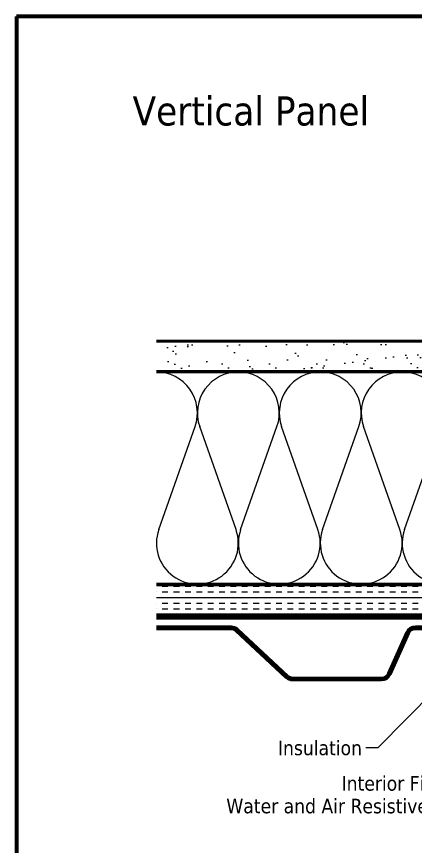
# Model space of a CAD drawing. Header units: inches. Extents: x 0.6 to 33.4, y 0.6 to 21.4.
# Drawn here: x 0.6 to 7.17, y 7.71 to 21.4 of the extents above; entities that cross this region are included whole.
import ezdxf

# ---------------------------------------------------------------- set-up
doc = ezdxf.new("R2010")
doc.units = ezdxf.units.IN
doc.header["$LTSCALE"] = 2
doc.header["$MEASUREMENT"] = 0
for name, color, linetype, lineweight in [('Border (ANSI)', 7, 'Continuous', 70), ('Sketch Geometry (ANSI)', 7, 'Continuous', 25), ('Symbol (ANSI)', 7, 'Continuous', 25), ('Visible (ANSI)', 7, 'Continuous', 50)]:
    doc.layers.add(name, color=color, linetype=linetype, lineweight=lineweight)
doc.styles.add('Note Text (ANSI)', font='tahoma.ttf')
doc.dimstyles.new('Default (ANSI)$7', dxfattribs={"dimscale": 2, "dimtxt": 0.12, "dimasz": 0.098425, "dimexe": 0.125, "dimexo": 0.0625, "dimgap": 0.031496, "dimtad": 0, "dimtih": 1, "dimtoh": 1, "dimrnd": 1e-08, "dimzin": 4, "dimdsep": 46, "dimtxsty": 'Note Text (ANSI)', "dimcen": 0.09, "dimdle": 0.393701, "dimclrd": 256, "dimclre": 256, "dimclrt": 256, "dimadec": 0, "dimazin": 1, "dimtfac": 1, "dimtofl": 0, "dimtmove": 0, "dimatfit": 3, "dimfxl": 0, "dimtolj": 1, "dimtzin": 4, "dimlwd": -1, "dimlwe": -1, "dimarcsym": 0})

# ---------------------------------------------------------------- blocks, each defined once
blk = doc.blocks.new('Borders ATAS A Border')
at = {"layer": 'Border (ANSI)'}
for p, q in [((0.3, 10.7), (0.3, 0.3)), ((16.7, 10.7), (0.3, 10.7))]:
    blk.add_line(p, q, dxfattribs=at)

msp = doc.modelspace()

# ---------------------------------------------------------------- hatches: boundary and pattern name
at = {"true_color": 0x804000}
h = msp.add_hatch(dxfattribs=at)
h.set_pattern_fill('AR-SAND', color=36, scale=0.25, style=0)
h.paths.add_polyline_path([(2.90327, 16.04481), (18.03558, 16.04481), (18.03558, 15.54481), (2.90327, 15.54481)])
h = msp.add_hatch(dxfattribs=at)
h.set_pattern_fill('INSUL', color=36, scale=0.75, style=0)
h.paths.add_polyline_path([(2.90327, 12.02481), (2.90327, 11.52481), (18.03558, 11.52481), (18.03558, 12.02481)])

# ---------------------------------------------------------------- linework, layer by layer
at = {"layer": 'Sketch Geometry (ANSI)', "color": 150, "true_color": 0x0080ff}
for p, q in [((2.94149, 12.93373), (3.54005, 14.63589)), ((4.21505, 12.93373), (3.61649, 14.63589)), ((4.29149, 12.93373), (4.89005, 14.63589)), ((5.56505, 12.93373), (4.96649, 14.63589)), ((5.64149, 12.93373), (6.24005, 14.63589)), ((6.91505, 12.93373), (6.31649, 14.63589)), ((6.99149, 12.93373), (7.59005, 14.63589))]:
    msp.add_line(p, q, dxfattribs=at)
for centre, start, end in [((2.90327, 14.85981), 340.626098, 90), ((4.25327, 14.85981), 90, 199.373902), ((4.25327, 14.85981), 340.626098, 90), ((5.60327, 14.85981), 90, 199.373902), ((5.60327, 14.85981), 340.626098, 90), ((6.95327, 14.85981), 90, 199.373902), ((6.95327, 14.85981), 340.626098, 90), ((3.57827, 12.70981), 160.626098, 19.373902), ((4.92827, 12.70981), 160.626098, 19.373902), ((6.27827, 12.70981), 160.626098, 19.373902), ((7.62827, 12.70981), 160.626098, 19.373902)]:
    msp.add_arc(centre, 0.675, start, end, dxfattribs=at)
at = {"layer": 'Visible (ANSI)', "color": 36, "true_color": 0x804000}
for p, q in [((2.90327, 16.04481), (18.03558, 16.04481)), ((18.03558, 15.54481), (2.90327, 15.54481)), ((2.90327, 12.02481), (18.03558, 12.02481)), ((18.03558, 11.52481), (2.90327, 11.52481))]:
    msp.add_line(p, q, dxfattribs=at)
at = {"layer": 'Visible (ANSI)', "color": 150, "true_color": 0x0080ff}
for p, q in [((2.90327, 15.53481), (15.01558, 15.53481)), ((15.01558, 12.03481), (2.90327, 12.03481))]:
    msp.add_line(p, q, dxfattribs=at)
at = {"layer": 'Visible (ANSI)', "color": 30, "true_color": 0xff8000}
for p, q in [((18.03558, 11.51481), (2.90327, 11.51481)), ((2.90327, 11.47481), (18.03558, 11.47481))]:
    msp.add_line(p, q, dxfattribs=at)
at = {"layer": 'Visible (ANSI)', "color": 5, "true_color": 0x0000ff}
for p, q in [((4.13275, 11.32881), (2.90327, 11.32881)), ((2.90327, 11.29881), (4.13275, 11.29881)), ((4.218, 11.26523), (5.04348, 10.49545)), ((5.06394, 10.51739), (4.23846, 11.28717)), ((7.02893, 11.23685), (6.72667, 10.55797)), ((8.13275, 11.32881), (7.17053, 11.32881)), ((7.17053, 11.29881), (8.13275, 11.29881)), ((6.75408, 10.54576), (7.05634, 11.22465)), ((6.61248, 10.48381), (5.14919, 10.48381)), ((5.14919, 10.45381), (6.61248, 10.45381))]:
    msp.add_line(p, q, dxfattribs=at)
for centre, radius, start, end in [((4.13275, 11.17381), 0.155, 47, 90), ((4.13275, 11.17381), 0.125, 47, 90), ((7.17053, 11.17381), 0.155, 90, 156), ((7.17053, 11.17381), 0.125, 90, 156), ((6.61248, 10.60881), 0.125, 270, 336), ((6.61248, 10.60881), 0.155, 270, 336), ((5.14919, 10.60881), 0.155, 227, 270), ((5.14919, 10.60881), 0.125, 227, 270)]:
    msp.add_arc(centre, radius, start, end, dxfattribs=at)

# ---------------------------------------------------------------- block references
at = {"xscale": 2, "yscale": 2, "zscale": 2}
msp.add_blockref('Borders ATAS A Border', (0, 0), dxfattribs=at)

# ---------------------------------------------------------------- texts
at = {"layer": 'Symbol (ANSI)', "style": 'Note Text (ANSI)'}
for s, insert, char_height, width, attachment_point in [('{\\fTahoma|b0|i0;\\H0.4800;Vertical Panel }', (2.51099, 20.08332), 0.48, 4.6146871, 1), ('{Insulation}', (6.29057, 9.4513), 0.24, 1.4361102, 3), ('{Interior Finish }', (7.90419, 8.86594), 0.24, 2.1282983, 3), ('{Water and Air Resistive Barrier}', (8.43746, 8.49216), 0.24, 4.4648948, 3)]:
    msp.add_mtext(s, dxfattribs=dict(at, insert=insert, char_height=char_height, width=width, attachment_point=attachment_point))

# ---------------------------------------------------------------- leaders
at = {"layer": 'Symbol (ANSI)', "annotation_type": 0, "has_hookline": 1, "hookline_direction": 1}
for points, text_width in [([(14.89991, 15.54481), (8.16403, 8.74594), (7.96718, 8.74594)], 1.98995), ([(10.73735, 13.58123), (6.55041, 9.3313), (6.35356, 9.3313)], 1.40083), ([(11.73695, 11.47481), (8.6973, 8.37216), (8.50045, 8.37216)], 4.45958), ([(15.84432, 11.43281), (11.43473, 6.96023), (11.23788, 6.96023)], 6.85072), ([(13.43674, 10.42181), (10.34495, 7.26703), (10.1481, 7.26703)], 4.62318)]:
    msp.add_leader(points, dimstyle='Default (ANSI)$7', override={"dimtad": 0}, dxfattribs=dict(at, text_width=text_width))

doc.saveas('drawing.dxf')
